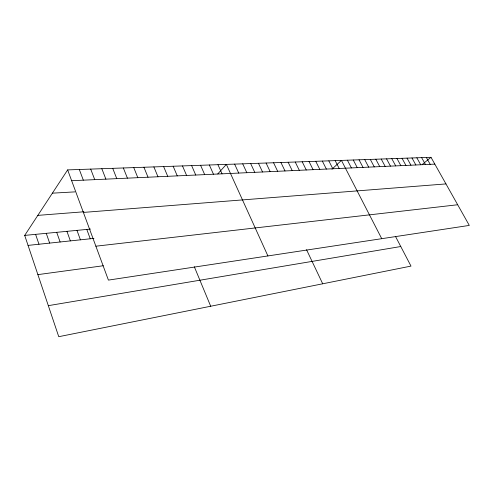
<?xml version="1.0" encoding="UTF-8"?>
<svg xmlns="http://www.w3.org/2000/svg" width="494" height="494" viewBox="0 0 494 494"><rect width="100%" height="100%" fill="white"/><g stroke="black" fill="none" stroke-linecap="round" stroke-linejoin="round"><path stroke-width="0.74" d="M395.583 236.595L410.989 266.099L58.755 336.692L24.7 235.403L67.647 169.899L430.996 157.308L469.3 225.412L108.421 280.11L67.647 169.899M217.755 173.931L226.369 164.397L267.909 255.935M331.949 169.189L341.44 160.414L381.732 238.682M422.16 164.564L430.996 157.308M48.319 305.656L400.77 246.525M37.89 274.627L103.308 265.741M95.873 246.197L457.685 204.751M28.059 245.394L93.959 238.392M24.7 235.403L90.507 229.068M37.828 215.378L83.906 211.784M83.375 212.42L445.965 183.916M52.389 193.166L74.94 191.876M71.642 180.705L434.825 164.113M426.347 157.469L430.188 164.323M421.629 157.635L425.482 164.539M416.843 157.802L420.709 164.761M411.984 157.969L415.855 164.977M407.05 158.142L410.934 165.206M402.042 158.315L405.938 165.434M396.96 158.488L400.862 165.663M391.791 158.667L395.713 165.904M386.549 158.852L390.476 166.138M381.22 159.037L385.159 166.385M375.804 159.222L379.756 166.632M370.309 159.414L374.267 166.879M364.72 159.605L368.691 167.133M359.039 159.803L363.022 167.392M353.272 160L357.261 167.657M347.406 160.204L351.401 167.923M335.179 160.63L339.199 168.485M328.813 160.853L332.839 168.775M322.335 161.075L326.373 169.072M315.746 161.303L319.785 169.368M309.034 161.538L313.085 169.677M302.198 161.773L306.255 169.985M295.239 162.013L299.302 170.307M288.15 162.26L292.226 170.628M280.932 162.507L285.013 170.961M273.577 162.767L277.665 171.294M266.087 163.026L270.175 171.634M306.546 249.723L322.706 283.791M258.448 163.286L262.542 171.986M250.662 163.557L254.756 172.338M242.721 163.835L246.821 172.702M234.625 164.113L238.732 173.073M217.947 164.693L222.059 173.832M209.357 164.99L213.464 174.228M200.583 165.292L204.695 174.629M191.629 165.601L195.741 175.037M182.49 165.922L186.596 175.456M173.159 166.243L177.26 175.883M163.625 166.571L167.719 176.315M153.881 166.91L157.975 176.766M194.315 266.748L210.697 306.237M143.927 167.256L148.015 177.216M133.757 167.608L137.832 177.686M123.352 167.966L127.421 178.161M112.718 168.337L116.775 178.643M101.838 168.713L105.883 179.143M90.705 169.102L94.737 179.655M79.312 169.498L83.325 180.174M86.802 229.426L90.248 238.781M76.971 230.371L80.411 239.831M66.943 231.34L70.364 240.899M56.705 232.322L60.12 241.986M46.257 233.329L49.653 243.097M35.593 234.354L38.97 244.234"/></g></svg>
